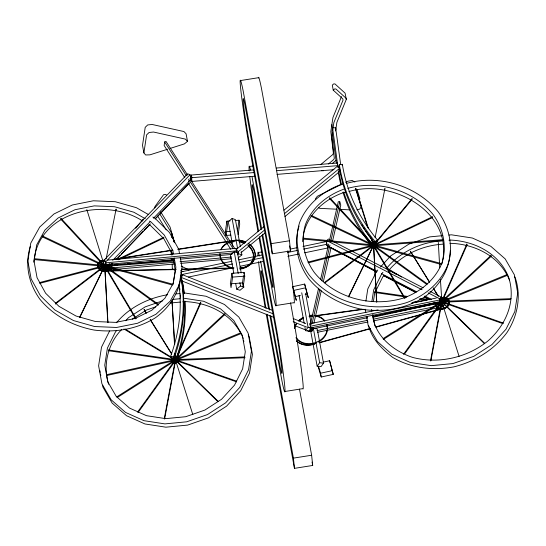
<?xml version="1.0" encoding="UTF-8"?>
<svg xmlns="http://www.w3.org/2000/svg" width="546" height="546" viewBox="0 0 546 546"><rect width="100%" height="100%" fill="white"/><g stroke="black" fill="none" stroke-linecap="round" stroke-linejoin="round"><path stroke-width="0.82" d="M188.698 270.529L188.739 269.792L181.217 266.155M326.351 244.465L326.549 241.325M436.943 302.231L439.216 303.405L439.516 298.703L441.345 297.174L429.975 291.325M441.345 297.174L441.045 301.877L439.216 303.405M154.784 207.896L154.907 206.634L163.588 194.669L165.909 194.403L166.359 195.031M335.592 130.958L336.889 122.379L346.3 99.386L345.086 93.141L334.978 83.941L333.736 83.893L332.309 85.108L333.231 90.145L342.772 98.826L343.059 100.034L333.859 122.611L333.04 128.071M107.774 322.59L104.736 265.527L60.872 218.25L60.742 219.13L104.027 265.779M174.734 263.943L104.559 270.366L104.825 268.612L104.306 266.093M115.984 209.93L116.114 209.057L106.108 258.927M167.561 149.242L149.904 154.846L145.625 154.968L143.898 152.921L146.601 134.889L149.092 132.487L153.535 132.036L185.34 139.107L187.483 141.339L184.411 143.891L169.97 148.478M143.175 220.011L143.305 219.13L135.701 228.276M187.592 175.054L166.004 141.421L164.66 141.96L164.134 145.468L184.801 177.668M188.657 181.75L188.834 180.576M230.869 235.087L226.017 235.456L225.321 231.681L226.904 221.157L230.132 220.905M226.017 235.456L227.593 224.932L226.904 221.157M237.449 230.753L239.025 220.229L234.985 220.536M231.927 273.307L230.351 283.831L231.047 287.612L232.623 277.088L231.927 273.307L244.055 272.379L244.751 276.16L243.175 286.684L242.479 282.903L243.571 275.621M238.145 234.527L239.721 224.003L239.025 220.229M107.712 260.094L236.213 248.328L236.732 250.846L236.466 252.6L236.206 251.337M237.442 254.456L237.653 253.051L236.275 250.907M243.816 273.996L244.055 272.379M340.69 164.68L335.619 127.73L332.569 127.866L332.043 131.374L336.425 163.281M332.337 132.746L331.75 136.643L334.316 158.326L333.661 159.603L328.439 163.964M339.339 164.558L339.08 166.312A202.389 165.411 8.5 0 0 374.754 243.195L377.293 241.905L377.552 240.151A199.467 163.022 8.5 0 1 342.369 164.326L339.339 164.558A202.389 165.411 8.5 0 0 375.02 241.441L374.754 243.195M342.199 165.499L342.376 164.326M371.526 238.479L373.56 244.97L376.597 302.034M376.467 247.379L373.928 248.676L374.194 246.922M384.807 189.373L384.937 188.5L375.102 237.537M365.909 301.092L367.786 288.95L376.624 271.239L377.75 270.011M371.928 301.269L373.696 289.851L381.818 273.566L382.944 272.338M373.416 301.296L374.679 293.141L382.807 276.856L383.934 275.628M30.242 246.628C24.577 264.953 28.877 283.852 39.899 299.249C53.576 315.854 73.13 326.064 94.096 330.05C115.315 332.821 137.135 329.211 155.419 317.765C170.782 306.634 180.992 290.103 181.538 270.877M33.9 262.203C37.36 211.295 105.351 196.499 142.581 220.987M173.041 284.507L175.341 270.618L173.055 258.183M299.058 226.064C293.4 244.396 297.693 263.288 308.722 278.692C322.399 295.29 341.953 305.507 362.913 309.493C384.138 312.264 405.958 308.654 424.235 297.208C439.605 286.077 449.815 269.547 450.361 250.321M302.723 241.646C303.412 218.284 322.174 200.089 343.229 192.697L345.645 192.212M441.864 263.943C455.248 213.076 392.417 178.071 348.867 191.571M190.882 178.064L191.421 175.041L253.453 169.922M191.318 180.719L191.858 177.696L191.421 175.041M237.92 253.924L238.329 251.631L264.633 229.989M337.742 167.137L337.578 162.974L276.399 168.025M283.975 210.19L337.237 166.359L339.592 168.304L338.902 172.126L284.985 216.496M164.353 418.263L175.368 359.623L200.58 302.177L200.826 303.003L176.297 358.893M164.599 419.082L175.614 360.442L175.034 353.733M430.48 360.865L441.653 301.385L466.864 243.946L467.11 244.765L442.24 301.433M430.883 360.851L441.898 302.211L440.417 279.511M373.594 245.018L374.228 241.646M310.66 323.116L318.611 288.186M320.693 279.04L328.644 244.11M329.593 239.947L338.295 201.692L339.789 201.808L340.772 205.098L332.63 240.861M312.148 323.239L319.908 289.141M321.806 280.821L329.941 245.058M330.89 240.902L339.789 201.808M312.189 330.685L312.947 327.354M313.889 323.198L321.273 290.759M323.355 281.613L331.115 247.515M341.503 96.553L332.93 117.574L330.828 131.606L333.394 153.29L332.732 154.566L320.987 164.38M333.231 90.145L334.657 88.93L335.899 88.984L346.007 98.178L346.3 99.386M79.573 317.349L104.736 265.527L172.434 284.125L172.304 285.005L104.6 266.4L42.24 236.807L42.37 235.933L104.736 265.527L158.347 304.32M79.812 317.465L104.6 266.4L158.217 305.2M348.396 296.785L373.56 244.97L375.73 242.356M348.628 296.901L373.423 245.843L411.998 199.447L412.128 198.573L376.815 241.045M109.603 330.951L101.501 347.181L98.621 365.806L101.931 383.831L111.159 399.808L125.566 412.428L143.973 420.686L164.906 423.894L186.65 421.812L207.453 414.591L225.635 402.825L239.714 387.469L248.553 369.758L251.433 351.139L248.123 333.108L238.895 317.137L224.488 304.511L206.074 296.26L185.149 293.045L183.476 293.202M440.963 305.439L442.444 302.743L444.58 304.183L443.099 306.879L434.923 302.266M273.601 317.253L181.955 280.958L180.979 277.313L182.528 274.747L272.59 310.415M307.569 330.705L309.937 331.647L310.715 330.364M137.735 411.841L175.368 359.623L224.761 313.575L225.007 314.394L175.614 360.442L117.124 397.631M137.981 412.66L175.614 360.442L240.656 333.756L240.411 332.93L175.368 359.623L106.627 374.658L106.873 375.477L175.614 360.442L245.058 357.726M403.521 354.293L441.653 301.385L491.045 255.337L491.298 256.163L443.134 301.058M404.757 353.74L441.898 302.211L506.941 275.518L506.695 274.699L441.653 301.385L383.162 338.575L383.408 339.394L441.898 302.211L510.496 299.522M308.053 327.225L311.916 327.736L309.405 331.197L305.542 330.685L308.053 327.225L301.733 292.779M313.363 328.433L310.851 331.9L317.137 366.154L321.007 366.659L323.519 363.199L317.233 328.945L313.363 328.433L319.656 362.687L317.137 366.154M315.267 199.072L317.308 196.287L341.004 184.596M116.53 322.72C129.129 307.405 148.287 298.007 167.581 294.731M116.66 330.576L115.534 331.804L107.412 348.089L104.757 365.213L107.801 381.797L116.291 396.485L129.538 408.094L146.471 415.683L165.718 418.639L185.715 416.721L204.852 410.08L221.567 399.262L234.514 385.135L242.642 368.85L245.29 351.726L242.247 335.148L233.763 320.454L220.516 308.845L203.583 301.255L184.336 298.3M125.669 320.748L128.481 317.683L145.202 306.859L162.742 300.778M121.587 329.566C107.808 343.693 102.662 365.41 108.634 384.254M380.562 266.939L390.704 255.883L408.879 244.117L412.878 242.724M386.322 268.659C399.836 252.04 420.98 241.919 442.287 240.868M388.998 270.099C402.334 254.47 422.857 245.202 443.27 244.151M112.838 263.254L105.344 270.871L103.146 268.714L104.32 267.485M111.22 264.721L112.394 263.486M116.51 259.186L120.038 255.494M121.219 254.265L142.97 231.518M144.144 230.282L149.44 224.747M155.317 218.605L157.077 216.755M158.258 215.527L180.596 192.158M181.777 190.929L188.827 183.552M116.366 259.562L150.464 223.901M155.166 218.98L189.858 182.705M109.193 263.977L106.832 266.421L104.443 265.513L103.228 261.036L187.694 173.812L190.076 174.72L191.298 179.197L190.117 180.412M106.832 266.421L105.61 261.944L190.076 174.72M112.735 260.319L149.952 221.894M153.494 218.229L188.936 181.634M103.146 268.714L105.344 266.632L107.542 268.789M240.37 246.655L235.401 219.594L232.084 218.502L228.283 221.683L232.801 246.28M241.216 272.891L237.537 252.839L234.22 251.754L230.419 254.927L233.797 273.307M237.292 254.825L238.561 253.767L241.878 254.852L241.271 251.576M238.076 258.033L241.878 254.852M235.633 283.333L236.711 289.182L240.506 286.008L243.823 287.094L243.209 283.756M243.823 287.094L240.022 290.274L236.711 289.182M332.398 163.425L336.145 160.285M326.597 240.547L328.426 239.018L423.157 287.81M264.244 226.419L235.974 249.686L238.329 251.631M284.357 213.752L339.592 168.304M240.929 252.75L265.26 232.726M55.487 303.194L104.736 265.527L136.241 318.721M55.358 304.067L104.6 266.4L135.681 318.864M324.31 282.63L373.56 244.97L432.65 216.673L432.521 217.547L374.194 245.475M324.85 282.992L373.423 245.843L442.82 240.54L442.949 239.66L373.56 244.97L303.48 238.172L303.344 239.052L373.423 245.843L441.127 264.448L441.257 263.568L373.56 244.97L311.193 215.377L311.063 216.25L371.116 244.751M132.255 319.164L146.185 310.148L155.753 306.825M116.878 396.805L175.368 359.623L244.806 356.907M375.013 241.441L377.552 240.151M345.591 182.337L347.884 181.204L352.211 180.467L354.866 182.077M343.755 189.189C326.918 195.379 312.271 207.289 305.548 224.249C300.327 240.909 304.327 258.668 314.428 272.645C335.483 298.485 372.358 307.719 403.781 297.945C420.618 291.755 435.264 279.845 441.987 262.885C447.208 246.226 443.202 228.467 433.101 214.489C412.981 189.994 378.125 179.723 347.782 188.384M117.015 259.643L163.827 237.23L163.698 238.104L118.414 259.787M107.671 264.933L109.978 263.834M441.025 298.171L442.205 297.727A6.279 5.214 -16.7 0 1 449.351 301.276A6.279 5.214 -16.7 0 1 444.621 307.876L375.887 326.877M441.12 298.498L442.301 298.055A6.279 5.214 -16.7 0 1 448.792 300.136M414.482 242.171L429.688 236.896L442.233 235.695M314.516 343.837L312.878 344.294A16.878 14.012 -16.7 0 1 296.492 340.806M319.424 342.485L370.161 328.46M312.974 344.622L314.612 344.171M319.526 342.813L370.256 328.788M375.982 327.204L444.724 308.203A6.279 5.214 -16.7 0 0 449.447 301.61M39.878 282.487L104.736 265.527L107.958 322.57M39.742 283.367L104.6 266.4M307.876 262.148L373.56 244.97L427.17 283.763M308.565 262.81L373.423 245.843L427.033 284.643M171.519 237.374L173.014 236.998L174.16 241.967M180.33 275.491L181.818 275.116L181.054 271.799M356.9 209.8L359.8 209.091L361.309 206.525L356.251 189.639M304.648 284.077L308.292 297.713L304.648 284.077L292.636 286.705L296.28 300.341L293.768 290.499M293.332 290.486L305.344 287.858M295.584 296.567L300.389 295.516M305.194 294.465L307.596 293.939M437.517 302.293L372.911 316.421L373.164 317.246L438.588 302.934M323.205 362.141L329.613 360.742L333.258 374.379L321.246 377.006L318.291 367.144M318.509 366.4L320.55 373.225L332.562 370.598M232.016 261.261L181.074 271.894L182.036 276.051M238.698 259.869L262.08 254.989M290.472 249.058L297.154 247.666M303.003 246.444L326.385 241.564L327.948 247.939L304.566 252.818M181.634 274.577L232.576 263.95M239.257 262.551L262.64 257.671M287.694 252.443L297.713 250.355M303.556 249.133L326.945 244.253M188.479 277.047L231.907 267.984M240.26 266.236L263.643 261.357M287.858 256.306L298.717 254.04M440.909 298.853L441.318 301.385L310.804 327.9L310.312 326.255L309.903 323.723L378.071 309.875M411.322 303.119L436.261 298.055M310.312 326.255L440.827 299.74L441.318 301.385M312.353 328.958L367.219 317.813M373.867 316.462L380.514 315.11M382.18 314.776L385.503 314.1M387.169 313.759L390.492 313.083M392.158 312.749L397.973 311.561M399.638 311.227L437.878 303.46M316.912 330.644L367.622 320.345M373.444 319.164L442.444 305.146L442.936 306.784L373.935 320.802M317.41 332.289L368.113 321.983M343.557 183.954L341.134 184.439C322.822 191.168 306.9 204.115 299.59 222.556C293.925 240.888 298.225 259.78 309.248 275.184C332.139 303.283 372.229 313.322 406.401 302.696C424.713 295.966 440.636 283.019 447.945 264.578C453.61 246.246 449.31 227.354 438.288 211.95C416.7 185.722 379.443 174.29 346.792 183.306M323.635 170.741L321.403 170.673M240.609 80.542L258.838 77.648M249.495 166.516L252.812 165.991M289.476 240.766L290.52 250.914L272.29 253.801L271.246 243.653L289.476 240.766L261.432 88.227A48.191 1.747 81 0 0 258.388 77.962M258.381 252.491L261.698 251.965M275.662 305.576L293.891 302.682A48.191 1.747 81 0 0 287.674 250.948M284.548 391.55L302.777 388.656A48.191 1.747 81 0 0 294.901 326.938L290.561 302.832M311.636 455.241L312.694 465.458L294.465 468.352L293.407 458.135L311.636 455.241L299.501 389.121M114.073 259.166L172.099 250.075M177.982 249.153L227.6 241.387M229.286 241.12L234.33 240.336A16.878 13.793 8.5 0 1 245.761 241.885M114.018 259.514L172.884 250.3M177.935 249.508L227.552 241.735M229.231 241.475L234.275 240.684A16.878 13.793 8.5 0 1 245.707 242.233M309.254 316.509L312.612 316.038M315.138 315.69L362.23 309.193M413.527 302.109L426.979 300.252M309.35 316.837L312.715 316.373M315.233 316.025L364.011 309.289M412.783 302.552L421.191 301.392M448.921 235.053L451.433 234.807L472.358 238.022L490.772 246.273L505.18 258.9L514.407 274.877L517.717 292.902L514.837 311.527L505.999 329.231L491.919 344.587L473.744 356.354L452.934 363.575L431.19 365.663L410.258 362.448L391.851 354.197L377.443 341.571L368.216 325.6L366.557 316.584M448.955 240.226L450.621 240.069C475.047 241.195 498.969 253.419 508.531 276.911C516.455 300.873 506.142 324.972 487.851 341.025C466.96 357.726 438.731 364.257 412.756 357.453C393.659 351.249 375.082 336.234 372.563 315.267M449.938 243.509L451.603 243.352C476.03 244.478 499.952 256.702 509.52 280.2M175.948 293.925L180.132 293.53M172.666 299.42L180.166 298.703M170.318 303.03L180.316 302.068M182.821 301.829L185.319 301.59C209.746 302.716 233.668 314.94 243.236 338.431M236.732 250.846L105.692 262.844L105.426 264.598L233.081 252.907M114.455 265.165L117.834 264.858M121.219 264.551L125.444 264.162M127.136 264.005L173.635 259.746M180.398 259.132L231.968 254.409M104.825 268.612L106.518 268.455M108.204 268.298L174.147 262.264M180.064 261.718L231.634 257.002M180.651 263.397L231.374 258.756M191.858 177.696L253.89 172.577M276.829 170.68L338.015 165.629M191.182 181.477L254.914 176.208M277.006 174.386L333.94 169.683M225.321 231.681L230.173 231.306M107.275 265.336L174.133 260.217L173.997 261.097L107.139 266.209M232.623 277.088L244.751 276.16M231.163 283.77L242.479 282.903M338.52 170.038L340.035 169.922M339.4 166.428L337.878 166.496L332.569 127.866M440.758 299.952L441.653 301.385L511.097 298.669M176.372 269.219L104.279 270.796A6.279 5.132 8.5 0 1 97.536 265.882A6.279 5.132 8.5 0 1 102.935 260.49L104.818 260.613M181.456 269.11L234.043 267.956M175.471 269.587L104.231 271.144A6.279 5.132 8.5 0 1 97.481 266.236A6.279 5.132 8.5 0 1 102.887 260.838L104.143 260.92M181.409 269.458L233.142 268.325M336.786 209.207L319.826 208.347L318.557 207.657M340.185 209.384L349.515 209.855M309.521 328.105L311.015 328.228L311.998 331.518L310.51 331.395L309.916 329.422M104.736 265.527L34.657 258.729L34.521 259.609L102.068 266.155M319.656 362.687L323.519 363.199M407.268 296.41L374.556 291.673L374.802 292.492L406.674 297.106M420.686 298.355L429.074 299.57M419.253 298.928L426.801 300.027M173.102 360.08L108.517 350.73L108.272 349.911L175.368 359.623L236.398 381.067M170.591 356.326L173.498 356.818L173.99 358.456L171.082 357.971L170.591 356.326A199.467 165.636 -16.7 0 0 178.876 284.111M172.126 361.459L175.034 361.95L175.525 363.588L172.618 363.097L172.126 361.459A199.467 165.636 -16.7 0 0 173.191 358.497M459.097 356.361L441.653 301.385L503.487 323.116M502.927 323.655L441.898 302.211L484.227 343.441M123.942 328.992L175.614 360.442L236.643 381.886M103.228 261.036L105.61 261.944M293.127 318.55L305.774 323.553M180.979 277.313L273.41 313.923M293.161 321.744L306.593 327.061M294.929 325.703L305.2 329.77M180.644 270.468L182.896 271.56M175.362 270.447L173.096 269.355L172.283 268.298L172.215 264.148M327.354 240.936L422.085 289.728M428.146 292.847L439.516 298.703M326.303 245.243L377.074 271.396M381.62 273.737L416.482 291.694M424.815 295.987L431.64 299.501M442.315 302.996L444.58 304.183M330.699 247.625L376.767 271.778M383.565 275.341L416.038 292.369M424.344 296.724L429.634 299.495M330.569 247.877L376.638 272.031M383.435 275.594L415.151 292.226M424.215 296.976L429.504 299.747M434.036 302.122L435.544 302.914M148.526 214.592L136.384 207.692L115.267 201.713L93.318 200.785L72.311 204.996L53.945 213.991L39.715 227.054L30.767 243.12L27.826 260.886L31.136 278.91L40.424 295.741L54.941 310.012L73.505 320.563L94.622 326.542L116.571 327.464L137.578 323.259L155.944 314.257L170.175 301.201L179.122 285.135L182.064 267.369L180.255 257.535M152.805 217.021L154.948 218.243L169.465 232.507L178.754 249.338L179.504 253.44M145.243 218.693L133.859 212.223L114.442 206.722L94.253 205.876L74.932 209.746L58.047 218.025L44.956 230.03L36.725 244.806L34.023 261.145L37.067 277.723L45.605 293.202L58.954 306.326L76.031 316.025L95.448 321.526L115.636 322.379L134.958 318.502L151.843 310.23L164.933 298.218L173.164 283.449L175.867 267.11L174.194 257.992M149.508 221.116L150.935 221.929L164.285 235.053L172.823 250.532L173.43 253.842M148.983 224.631L150.409 225.437L163.752 238.561L172.297 254.04M401.624 277.02L387.797 268.605L388.042 269.424L396.048 274.297M125.15 329.054L171 356.968M172.461 357.848L175.368 359.623L218.298 401.447M236.125 251.904L237.237 252.825M441.653 301.385L484.582 343.209M175.614 360.442L217.943 401.679M190.561 178.631L192.212 180.241M405.064 298.157L373.56 244.97L329.695 197.693L329.566 198.567L372.27 244.601M189.892 178.631L234.896 248.758M164.66 141.96L186.247 175.594M188.541 179.17L233.087 248.58M188.472 183.395L230.726 249.229M429.579 282.029L410.353 251.201L429.381 282.139M433.155 287.769L438.527 296.369M433.401 288.588L437.878 295.755M146.301 313.022L144.062 309.439L146.103 313.124M150.327 319.478L171.792 353.89M174.031 357.473L175.368 359.623L192.813 414.591M150.123 319.581L171.594 353.992M173.826 357.575L175.17 359.725M157.466 215.766L166.243 229.907M160.715 211.916L170.079 227.047L174.57 242.765M159.855 214.073L171 232.084L172.966 238.657L172.045 233.613M404.504 298.307L373.423 245.843L370.632 236.923M514.55 276.706L515.39 278.16C521.457 296.635 517.465 316.448 506.981 332.521C493.973 349.979 474.918 361.616 453.917 366.857C433.094 370.782 411.281 368.291 392.833 357.48C382.139 349.303 371.867 339.046 368.598 325.607M248.266 334.944L249.106 336.397L252.416 354.422L249.536 373.048L240.697 390.752L226.617 406.115L208.442 417.874L187.633 425.095L165.888 427.184L144.956 423.969L126.549 415.718L112.142 403.091L102.914 387.121L102.614 385.483M368.475 228.747L355.78 188.186L355.651 189.059L367.581 227.191M86.828 209.623L104.095 264.783M357.275 190.124L359.923 198.969M333.258 374.379L329.613 360.742M309.903 323.723L310.23 324.822M309.548 330.187L309.937 331.647M327.525 245.925L327.948 247.939M104.047 267.847L104.559 270.366M252.088 177.088L261.725 229.149M372.788 314.414L374.918 326.017M371.498 309.466L371.806 311.124M335.558 127.955L335.817 129.395M331.879 124.59L332.807 129.627M366.939 316.591L367.24 318.229M365.206 309.207L365.806 312.489M320.55 373.225L321.246 377.006M305.596 293.291L311.316 324.454M299.065 295.427L304.183 323.307M304.934 327.409L305.542 330.685M289.598 245.905L290.52 250.914M312.08 462.107L312.694 465.458M271.246 243.653L243.202 91.114A48.191 1.747 81 0 0 240.65 88.363A48.191 1.747 81 0 0 248.485 142.26L268.018 249.454A29.532 1.072 81 0 1 272.829 282.48A29.532 1.072 81 0 1 271.26 280.794L262.64 234.145M272.29 253.801L245.018 105.317A29.532 1.072 81 0 0 243.448 103.631A29.532 1.072 81 0 0 248.253 136.664L267.786 243.85A48.191 1.747 81 0 1 275.628 297.747A48.191 1.747 81 0 1 273.075 294.997L262.06 235.442M260.988 229.607L253.897 191.291A29.532 1.072 81 0 0 252.334 189.605A29.532 1.072 81 0 0 257.139 222.638L258.565 230.699M259.63 236.534L276.672 329.825A48.191 1.747 81 0 1 284.514 383.722A48.191 1.747 81 0 1 281.961 380.972L269.874 315.581M269.69 310.121L260.974 263.063A48.191 1.747 81 0 0 260.592 261.227M270.761 315.957L280.146 366.769A29.532 1.072 81 0 0 281.709 368.454A29.532 1.072 81 0 0 276.904 335.428L259.125 238.179M268.652 308.913L262.783 277.266A29.532 1.072 81 0 0 261.22 275.587A29.532 1.072 81 0 0 266.025 308.613M293.407 458.135L267.021 314.257M294.465 468.352L266.257 314.216M232.084 218.502L237.653 248.846M238.261 252.129L238.561 253.767M234.22 251.754L238.206 273.471M239.899 282.664L240.506 286.008M243.536 340.09L243.844 341.748M187.483 141.339L186.097 133.784L183.947 131.552L152.15 124.481L147.707 124.932L145.216 127.334L142.513 145.366L143.898 152.921M181.593 275.286L181.825 276.542M99.904 370.727L100.205 372.365M100.505 374.01L100.805 375.648M257.958 231.552L257.371 228.242A48.191 1.747 81 0 1 249.775 176.59M440.622 298.478L440.827 299.74M438.315 242.479L439.748 267.724M373.56 244.97L376.781 302.006M174.713 344.458L172.031 300.716L174.515 344.478M175.232 353.712L175.566 359.602M174.01 240.185L174.037 241.878M172.038 252.525L172.072 255.016M172.126 258.333L172.154 259.992M171.164 250.805L171.226 254.955M171.28 258.278L171.308 259.937M265.151 307.616A48.191 1.747 81 0 1 258.558 261.636M258.012 255.815A48.191 1.747 81 0 1 259.425 256.006M249.215 170.946A48.191 1.747 81 0 1 250.539 170.031M248.56 243.823A16.878 13.793 8.5 0 1 254.504 258.934A16.878 13.793 8.5 0 1 239.926 268.175M249.263 243.939A16.878 13.793 8.5 0 1 254.436 258.9A16.878 13.793 8.5 0 1 239.974 267.827M247.952 245.809A16.844 13.766 8.5 0 1 252.818 259.978A16.844 13.766 8.5 0 1 239.899 269.185M233.36 268.857A16.844 13.766 8.5 0 1 219.901 253.842M221.021 249.679A16.844 13.766 8.5 0 1 228.351 243.059M229.921 242.485A16.844 13.766 8.5 0 1 234.125 241.687M239.23 241.946A16.844 13.766 8.5 0 1 244.096 243.455M248.061 245.106A16.844 13.766 8.5 0 1 252.928 259.275A16.844 13.766 8.5 0 1 240.008 268.489M233.47 268.154A16.844 13.766 8.5 0 1 219.977 253.863M221.13 248.976A16.844 13.766 8.5 0 1 228.453 242.356M230.023 241.782A16.844 13.766 8.5 0 1 235.681 240.929M238.609 241.127A16.844 13.766 8.5 0 1 244.854 243.066M111.288 264.08A6.791 5.549 8.5 0 1 107.262 271.396A6.791 5.549 8.5 0 1 98.519 267.001A6.791 5.549 8.5 0 1 104.074 260.456M111.343 263.725A6.791 5.549 8.5 0 1 106.934 271.116A6.791 5.549 8.5 0 1 98.43 266.004A6.791 5.549 8.5 0 1 105.303 260.101M373.935 248.676A202.389 165.411 8.5 0 1 371.881 246.15M370.372 244.239A202.389 165.411 8.5 0 1 342.949 192.206M340.909 184.882A202.389 165.411 8.5 0 1 338.261 171.785M371.635 243.762A202.389 165.411 8.5 0 1 343.721 192.069M341.591 184.76A202.389 165.411 8.5 0 1 338.786 171.676M375.703 244.383A199.467 163.022 8.5 0 1 365.765 230.91M364.899 229.593A199.467 163.022 8.5 0 1 363.622 227.607M362.79 226.276A199.467 163.022 8.5 0 1 361.971 224.945M294.506 325.662A16.878 14.012 -16.7 0 1 295.325 324.351M299.222 320.365A16.878 14.012 -16.7 0 1 303.562 317.929M312.974 344.622A16.878 14.012 -16.7 0 1 296.587 341.134M294.608 325.989A16.878 14.012 -16.7 0 1 295.427 324.679M299.317 320.693A16.878 14.012 -16.7 0 1 303.658 318.257M326.726 324.426A16.844 13.984 -16.7 0 1 316.946 342.001A16.844 13.984 -16.7 0 1 296.212 337.735M294.403 327.859A16.844 13.984 -16.7 0 1 296.287 323.56M298.341 320.993A16.844 13.984 -16.7 0 1 303.296 317.376M309.555 315.397A16.844 13.984 -16.7 0 1 312.462 315.199M314.175 315.288A16.844 13.984 -16.7 0 1 324.631 320.55M326.679 324.392A16.844 13.984 -16.7 0 1 318.195 342.165M316.195 343.045A16.844 13.984 -16.7 0 1 295.993 337.769M294.594 328.515A16.844 13.984 -16.7 0 1 296.485 324.215M299.14 321.055A16.844 13.984 -16.7 0 1 303.494 318.031M309.029 316.168A16.844 13.984 -16.7 0 1 312.653 315.854M314.373 315.943A16.844 13.984 -16.7 0 1 324.829 321.205M440.922 297.707A6.791 5.637 -16.7 0 1 448.628 302.307A6.791 5.637 -16.7 0 1 441.796 308.988A6.791 5.637 -16.7 0 1 435.278 303.228M441.018 298.034A6.791 5.637 -16.7 0 1 448.73 302.634A6.791 5.637 -16.7 0 1 441.891 309.316A6.791 5.637 -16.7 0 1 435.374 303.556M181.859 279.641A202.389 168.066 -16.7 0 1 184.036 293.659M184.616 301.194A202.389 168.066 -16.7 0 1 175.034 361.95M182.35 281.286A202.389 168.066 -16.7 0 1 184.343 293.639M185.012 301.16A202.389 168.066 -16.7 0 1 177.354 358.36M176.597 360.606A202.389 168.066 -16.7 0 1 175.525 363.588M180.487 275.327A202.389 168.066 -16.7 0 1 173.498 356.818M180.644 275.341A202.389 168.066 -16.7 0 1 173.99 358.456M179.689 288.206A199.467 165.636 -16.7 0 1 179.88 289.844M180.337 294.779A199.467 165.636 -16.7 0 1 180.494 297.256"/></g></svg>
